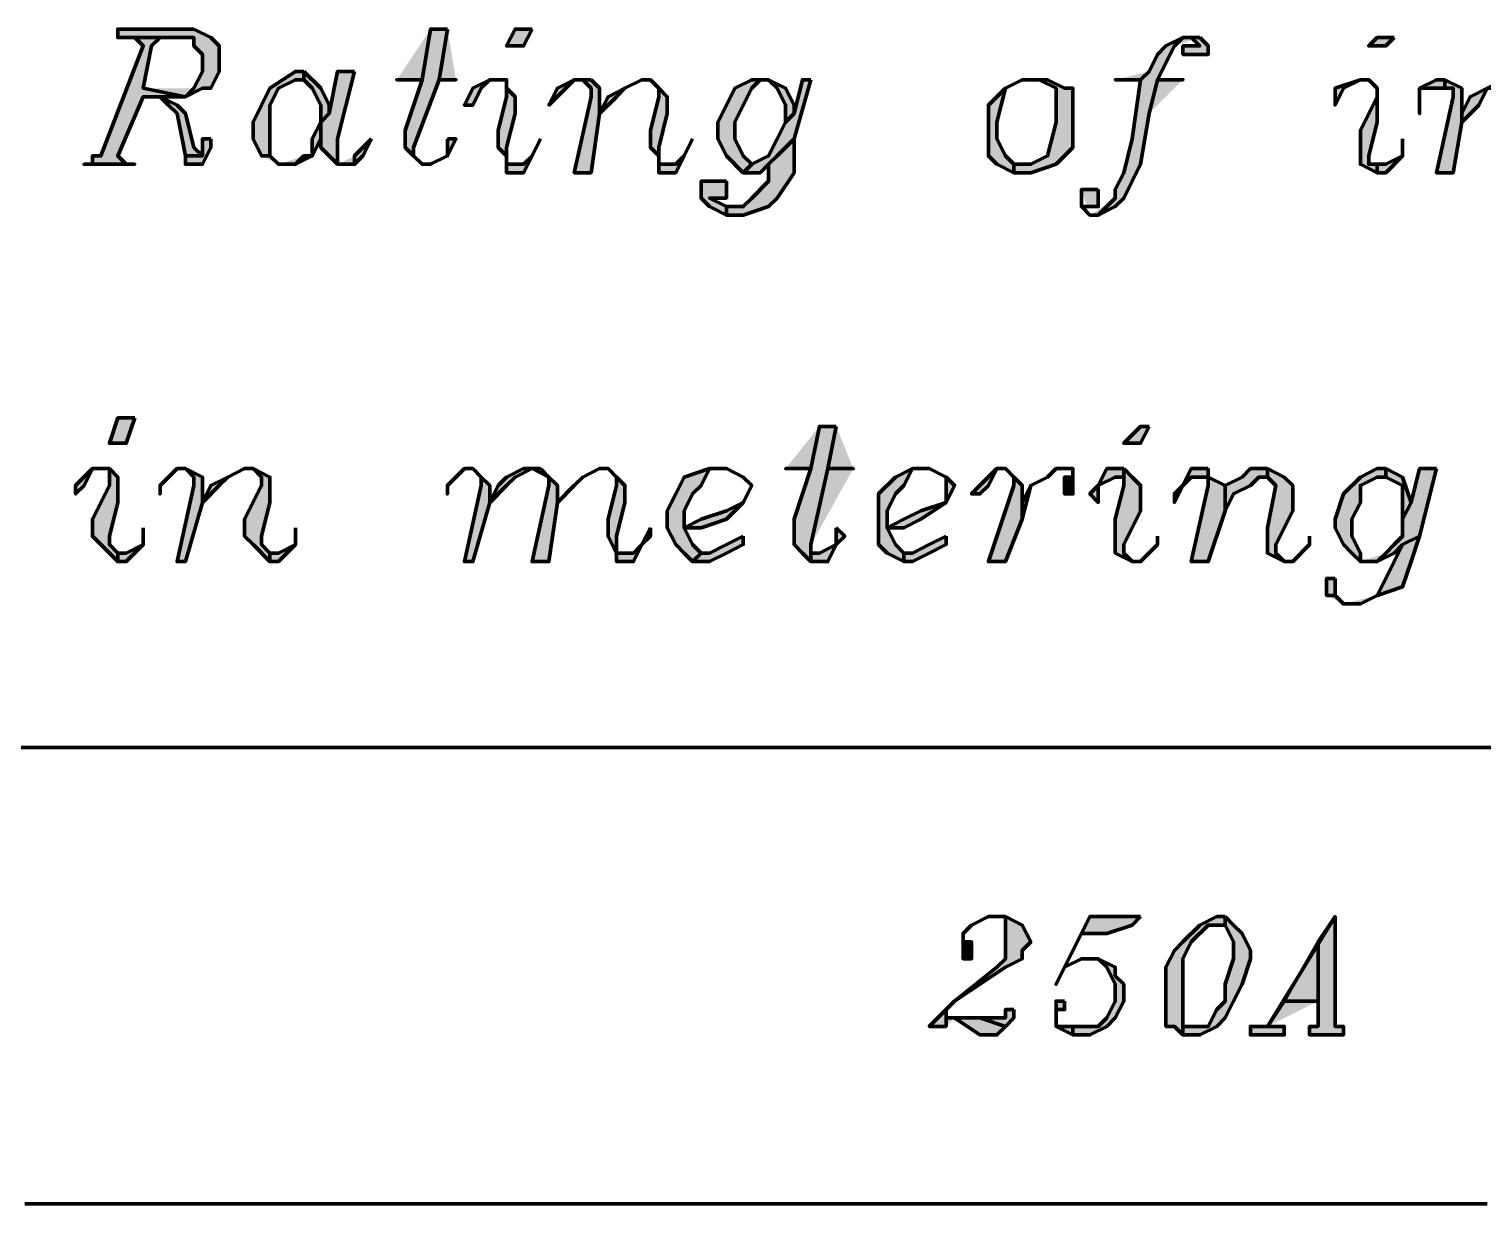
# Model space of a CAD drawing. Header units: inches. Extents: x 16 to 776, y 37 to 575.
# Drawn here: x 269.75 to 298.42, y 235 to 258.17 of the extents above; entities that cross this region are included whole.
import ezdxf

# ---------------------------------------------------------------- set-up
doc = ezdxf.new("R2010")
doc.units = ezdxf.units.IN
doc.header["$MEASUREMENT"] = 0
doc.layers.add('H', color=7, linetype='CONTINUOUS', lineweight=100)
doc.layers.add('P', color=250, linetype='CONTINUOUS', lineweight=100)

msp = doc.modelspace()

# ---------------------------------------------------------------- hatches: boundary and pattern name
at = {"layer": 'H', "linetype": 'Continuous'}
for points in [[(271.667, 258), (271.833, 258), (272, 257.833), (271.167, 255.667), (271, 255.667), (271, 255.5), (270.833, 255.5), (271.833, 255.5), (271.667, 255.5), (271.5, 255.667), (272, 256.833), (272.333, 256.833), (272.833, 256.833), (272, 257), (272.167, 257.833), (272.333, 258), (272.5, 258), (273, 258)], [(279.667, 258.167), (279.333, 258.167), (279.167, 257.833), (279.5, 257.833)], [(292.833, 258), (292.667, 258), (292.833, 257.833), (292.5, 257.833), (292.5, 257.667), (293, 257.667), (293, 257.833)], [(296.667, 258), (296.333, 258), (296.167, 257.833), (296.5, 257.833)], [(275.167, 257.333), (275.167, 257.167), (275.333, 257), (275.5, 256.667), (275.5, 256.333), (275.667, 256.5), (275.667, 256.667), (275.5, 257)], [(276.167, 257.333), (275.833, 257.333), (275.667, 256.5), (275.5, 256.333), (275.5, 256.167), (275.5, 255.833), (275.667, 255.667), (275.833, 255.5), (275.833, 255.667), (275.833, 256)], [(278.833, 257.167), (278.5, 257), (278.333, 256.667), (278.5, 256.667), (278.667, 257)], [(280.833, 257.167), (280.5, 257.167), (280.167, 257), (280, 256.667), (280.333, 257), (280.5, 257.167), (280.667, 257.167)], [(280.833, 257.167), (280.667, 257.167), (280.833, 257), (280.833, 256.833), (280.5, 255.333), (280.833, 255.333), (281, 256.5), (281, 256.833), (281, 257)], [(284.333, 257.167), (284, 257.167), (283.667, 257), (283.5, 256.667), (283.333, 256.333), (283.333, 256), (283.5, 255.667), (283.833, 255.333), (284, 255.5), (283.833, 255.667), (283.667, 256), (283.667, 256.333), (283.833, 256.667), (284, 257), (284.167, 257.167)], [(285.167, 257.167), (285, 257.167), (284.833, 256.5), (284.667, 256.333), (284.5, 256), (284.333, 255.667), (284, 255.5), (283.833, 255.333), (284.167, 255.333), (284.333, 255.5), (284.5, 255.667), (284.833, 256)], [(284.333, 257.167), (284.5, 257), (284.667, 256.667), (284.667, 256.333), (284.833, 256.5), (284.833, 256.667), (284.667, 257)], [(289.333, 257.167), (289, 257), (288.667, 256.667), (288.667, 256.333), (288.667, 256), (288.667, 255.667), (288.833, 255.5), (289.167, 255.333), (289.167, 255.5), (289, 255.667), (288.833, 256), (288.833, 256.333), (289, 257), (289.333, 257.167), (289.667, 257.167), (289.833, 257.167)], [(289.833, 257.167), (289.667, 257.167), (290, 257), (290, 256.667), (290, 256.333), (289.833, 255.667), (289.5, 255.5), (289.167, 255.5), (289.167, 255.333), (289.5, 255.333), (290, 255.5), (290.333, 255.833), (290.333, 256.333), (290.333, 256.5), (290.333, 257), (290.167, 257)], [(296, 257.167), (295.5, 257), (295.5, 256.667), (295.667, 257)], [(297.667, 257.167), (297.5, 257.167), (297.167, 257), (297.167, 256.667), (297.167, 256.5), (297.167, 257), (297.5, 257), (297.667, 257)], [(297.667, 257.167), (297.667, 257), (297.833, 257), (297.833, 256.833), (297.5, 255.333), (297.833, 255.333), (298, 256.333), (298, 256.5), (298, 256.833), (298, 257)], [(299, 257.167), (298.833, 257.167), (298.5, 257), (298.167, 256.833), (298, 256.5), (298, 256.333), (298.333, 256.667), (298.5, 257), (298.833, 257), (299, 257)], [(279.167, 257), (279.167, 256.833), (279, 256.167), (279, 255.833), (279.167, 255.667), (279.167, 255.333), (279.167, 255.5), (279.167, 255.667), (279.167, 255.833), (279.333, 256.5), (279.333, 256.833)], [(281.5, 257), (281.167, 256.833), (281, 256.5), (281.333, 256.833)], [(282.167, 257), (282.167, 256.833), (282, 256.167), (282, 255.833), (282.167, 255.667), (282.167, 255.333), (282.167, 255.5), (282.167, 255.667), (282.167, 255.833), (282.333, 256.5), (282.333, 256.833)], [(272.333, 256.833), (272.5, 256.667), (272.667, 256.5), (272.833, 255.667), (273.167, 255.667), (273, 255.833), (272.833, 256.5), (272.667, 256.667)], [(296.333, 256.833), (296, 256.167), (296, 255.667), (296, 255.5), (296.333, 255.333), (296.333, 255.5), (296.167, 255.5), (296.167, 255.667), (296.333, 256.333)], [(273.333, 256), (273.167, 256), (273.167, 255.833), (273.167, 255.667), (272.833, 255.667), (272.833, 255.5), (273.167, 255.5), (273.333, 255.833)], [(284.833, 256), (284.5, 255.667), (284.333, 255.5), (284.333, 255.167), (284, 254.833), (283.833, 254.667), (283.5, 254.667), (283.5, 254.5), (283.833, 254.5), (284.333, 254.667), (284.5, 254.833), (284.833, 255.333)], [(296.833, 256), (296.833, 255.667), (296.5, 255.5), (296.333, 255.5), (296.333, 255.333), (296.5, 255.333), (296.833, 255.667), (296.833, 255.833)], [(279.667, 255.667), (279.5, 255.5), (279.167, 255.5), (279.167, 255.333), (279.5, 255.333)], [(282.667, 255.667), (282.5, 255.5), (282.167, 255.5), (282.167, 255.333), (282.5, 255.333)], [(283.5, 255.167), (283, 255.167), (283, 254.833), (283.167, 254.667), (283.5, 254.5), (283.5, 254.667), (283.167, 254.833), (283.5, 254.833)], [(271.833, 250.5), (271.5, 250.5), (271.333, 250), (271.667, 250)], [(291.833, 250.333), (291.667, 250.333), (291.333, 250), (291.667, 250)], [(271, 249.5), (270.667, 249.167), (270.667, 249), (270.833, 249.167)], [(271.333, 249.5), (271.333, 249.333), (271.333, 249.167), (271, 248.5), (271, 248.167), (271.167, 248), (271.5, 247.667), (271.5, 247.833), (271.333, 248), (271.333, 248.167), (271.5, 248.833), (271.5, 249.167), (271.5, 249.333)], [(272.833, 249.5), (273, 249.333), (273, 249.167), (272.667, 247.667), (272.833, 247.667), (273.167, 248.833), (273.167, 249.167), (273.167, 249.333)], [(274.167, 249.5), (274.333, 249.333), (274.333, 249.167), (274, 248.5), (274, 248.167), (274.167, 248), (274.5, 247.667), (274.5, 247.833), (274.333, 248), (274.333, 248.167), (274.5, 248.833), (274.5, 249.167), (274.5, 249.333)], [(279.833, 249.5), (279.5, 249.5), (279.167, 249.333), (279, 249.167), (278.833, 248.833), (279.167, 249.167), (279.333, 249.333), (279.667, 249.5)], [(279.833, 249.5), (279.667, 249.5), (280, 249.333), (280, 249.167), (279.667, 247.667), (280, 247.667), (280.167, 248.833), (280.167, 249.167), (280, 249.333)], [(283.167, 249.5), (282.667, 249.333), (282.5, 249), (282.333, 248.667), (282.333, 248.333), (282.5, 248), (282.667, 247.833), (282.833, 247.667), (283, 247.833), (282.833, 248), (282.667, 248.333), (282.667, 248.667), (282.833, 249), (283, 249.167)], [(287.167, 249.5), (286.833, 249.333), (286.5, 249), (286.5, 248.667), (286.5, 248.333), (286.5, 248), (286.667, 247.833), (287, 247.667), (287, 247.833), (286.833, 248), (286.667, 248.333), (286.667, 248.667), (286.833, 249), (287, 249.167)], [(288.833, 249.5), (288.5, 249.167), (288.333, 249), (288.5, 249), (288.667, 249.167)], [(291.333, 249.5), (291, 249.5), (290.833, 249.167), (290.667, 249), (290.833, 248.833), (290.833, 249.167), (291.167, 249.333), (291.333, 249.333)], [(291.333, 249.5), (291.333, 249.333), (291.333, 249.167), (291.167, 248.5), (291.167, 248), (291.167, 247.833), (291.5, 247.667), (291.333, 247.833), (291.333, 248), (291.667, 248.667), (291.667, 249.167), (291.5, 249.333)], [(293, 249.5), (292.667, 249.5), (292.5, 249.167), (292.333, 249), (292.333, 248.833), (292.5, 249.167), (292.667, 249.333), (293, 249.333)], [(294.167, 249.5), (293.833, 249.5), (293.667, 249.333), (293.333, 249.167), (293.333, 248.833), (293.333, 248.667), (293.5, 249), (293.833, 249.167), (294, 249.333), (294.167, 249.333)], [(294.167, 249.5), (294.167, 249.333), (294.333, 249.167), (294.167, 248.333), (294.167, 248), (294.167, 247.833), (294.5, 247.667), (294.333, 247.833), (294.333, 248), (294.667, 248.667), (294.667, 249.167), (294.5, 249.333)], [(296.5, 249.5), (296.333, 249.5), (296, 249.333), (295.667, 249), (295.5, 248.5), (295.5, 248.333), (295.667, 248), (295.833, 247.833), (296, 247.667), (296, 247.833), (295.833, 248.167), (295.833, 248.5), (296, 248.833), (296, 249.167), (296.333, 249.333), (296.5, 249.333)], [(296.5, 249.5), (296.5, 249.333), (296.833, 249.167), (296.833, 248.833), (296.833, 248.5), (297, 248.833), (296.833, 249.333)], [(273.667, 249.333), (273.333, 249.167), (273.167, 248.833), (273.5, 249.167)], [(278.667, 249.333), (278.667, 249.167), (278.333, 247.667), (278.5, 247.667), (278.833, 248.833), (278.833, 249.167)], [(287.833, 249.333), (287.833, 249.167), (287.833, 248.833), (287.333, 248.667), (287, 248.5), (286.667, 248.333), (287, 248.333), (287.333, 248.5), (287.833, 248.833), (288, 249.167)], [(289.167, 249.333), (289.167, 249.167), (288.667, 247.667), (289, 247.667), (289.333, 248.5), (289.333, 248.833), (289.333, 249.167)], [(289.5, 249.167), (289.333, 248.833), (289.333, 248.5)], [(290.333, 249.333), (290.167, 249.333), (290.167, 249), (290.333, 249)], [(293, 249.333), (293, 249.167), (292.667, 247.667), (293, 247.667), (293.333, 248.667), (293.333, 248.833), (293.333, 249.167)], [(283.833, 248.833), (283.5, 248.667), (283, 248.5), (282.667, 248.333), (283, 248.333), (283.5, 248.5)], [(282, 248.333), (281.833, 248), (281.667, 247.833), (281.333, 247.833), (281.333, 247.667), (281.667, 247.667), (281.833, 248), (282, 248.167)], [(285.667, 248.333), (285.667, 248), (285.333, 247.833), (285.167, 247.833), (285.167, 247.667), (285.5, 247.667), (285.667, 248), (285.833, 248.167)], [(272, 248), (271.667, 247.833), (271.5, 247.833), (271.5, 247.667), (271.667, 247.667)], [(275, 248), (274.667, 247.833), (274.5, 247.833), (274.5, 247.667), (274.667, 247.667)], [(283.833, 248.167), (283.5, 248), (283.167, 247.833), (283, 247.833), (282.833, 247.667), (283.167, 247.667), (283.5, 247.833), (283.833, 248)], [(287.833, 248.167), (287.5, 248), (287.167, 247.833), (287, 247.833), (287, 247.667), (287.167, 247.667), (287.5, 247.833), (287.833, 248)], [(291.667, 240.667), (290.667, 240.667), (290, 239.333), (290.167, 239.667), (290.5, 240.333), (291, 240.333), (291.5, 240.5)], [(293.333, 240.667), (293.167, 240.667), (292.833, 240.5), (292.5, 240.167), (292.333, 240), (292.167, 239.667), (292.167, 239.167), (292.167, 239), (292.167, 238.5), (292.333, 238.5), (292.5, 238.333), (292.5, 238.5), (292.5, 238.667), (292.5, 239.167), (292.5, 239.667), (292.5, 239.833), (292.667, 240.167), (293, 240.5), (293.167, 240.5), (293.333, 240.5)], [(293.333, 240.667), (293.333, 240.5), (293.5, 240.167), (293.5, 239.833), (293.333, 239.333), (293.333, 239), (293.167, 238.833), (293, 238.5), (292.833, 238.5), (292.5, 238.5), (292.5, 238.333), (292.833, 238.333), (293.167, 238.5), (293.333, 238.667), (293.5, 239), (293.667, 239.333), (293.833, 239.833), (293.833, 240), (293.667, 240.333), (293.5, 240.5)], [(288.167, 240.167), (288.167, 239.833), (288.333, 239.833), (288.333, 240.167)], [(290.833, 239.833), (291, 239.667), (291.167, 239.333), (291.167, 239), (291, 238.667), (290.833, 238.5), (290.667, 238.5), (290.333, 238.5), (290.333, 238.333), (290.667, 238.333), (291, 238.5), (291.167, 238.667), (291.333, 239), (291.333, 239.333), (291.167, 239.5), (291.167, 239.667)], [(289.167, 238.833), (289, 238.833), (289, 238.667), (288.5, 238.667), (289, 238.5), (289.167, 238.667)], [(290.167, 239), (290, 239), (290, 238.833), (290, 238.5), (290.333, 238.333), (290.333, 238.5), (290.167, 238.5), (290, 238.5), (290, 238.833), (290.167, 238.833)]]:
    msp.add_hatch(color=0, dxfattribs=at).paths.add_polyline_path(points)
h = msp.add_hatch(color=0, dxfattribs=at)
edge = h.paths.add_edge_path()
edge.add_line((273, 258.167), (271.5, 258.167))
edge.add_line((271.5, 258.167), (271.5, 258))
edge.add_line((271.5, 258), (271.667, 258))
edge.add_line((271.667, 258), (273, 258))
edge.add_line((273, 258), (273, 257.833))
edge.add_line((273, 257.833), (273.167, 257.667))
edge.add_line((273.167, 257.667), (273.167, 257.333))
edge.add_line((273.167, 257.333), (273, 257))
edge.add_line((273, 257), (272, 257))
edge.add_line((272, 257), (272.833, 256.833))
edge.add_line((272.833, 256.833), (273.167, 257))
edge.add_line((273.167, 257), (273.333, 257))
edge.add_line((273.333, 257), (273.5, 257.333))
edge.add_line((273.5, 257.333), (273.5, 257.833))
edge.add_line((273.5, 257.833), (273.333, 258))
h = msp.add_hatch(color=0, dxfattribs=at)
edge = h.paths.add_edge_path()
edge.add_line((278, 258.167), (277.667, 258.167))
edge.add_line((277.667, 258.167), (277, 257.167))
edge.add_line((277, 257.167), (277.5, 257.167))
edge.add_line((277.5, 257.167), (277.167, 256.167))
edge.add_line((277.167, 256.167), (277.167, 255.833))
edge.add_line((277.167, 255.833), (277.5, 255.5))
edge.add_line((277.5, 255.5), (277.333, 255.667))
edge.add_line((277.333, 255.667), (277.333, 255.833))
edge.add_line((277.333, 255.833), (277.833, 257.167))
edge.add_line((277.833, 257.167), (278.167, 257.167))
h = msp.add_hatch(color=0, dxfattribs=at)
edge = h.paths.add_edge_path()
edge.add_line((292.833, 258), (292.5, 258))
edge.add_line((292.5, 258), (292.167, 257.833))
edge.add_line((292.167, 257.833), (292, 257.667))
edge.add_line((292, 257.667), (291.833, 257.333))
edge.add_line((291.833, 257.333), (291.167, 257.167))
edge.add_line((291.167, 257.167), (291.667, 257.167))
edge.add_line((291.667, 257.167), (291.5, 256))
edge.add_line((291.5, 256), (291.333, 255.333))
edge.add_line((291.333, 255.333), (291.167, 255))
edge.add_line((291.167, 255), (291.167, 254.833))
edge.add_line((291.167, 254.833), (290.667, 254.5))
edge.add_line((290.667, 254.5), (290.833, 254.5))
edge.add_line((290.833, 254.5), (291.167, 254.667))
edge.add_line((291.167, 254.667), (291.333, 254.833))
edge.add_line((291.333, 254.833), (291.5, 255.167))
edge.add_line((291.5, 255.167), (291.667, 255.5))
edge.add_line((291.667, 255.5), (291.833, 256.5))
edge.add_line((291.833, 256.5), (292.5, 257.167))
edge.add_line((292.5, 257.167), (292, 257.167))
edge.add_line((292, 257.167), (292.167, 257.5))
edge.add_line((292.167, 257.5), (292.333, 257.833))
h = msp.add_hatch(color=0, dxfattribs=at)
edge = h.paths.add_edge_path()
edge.add_line((275.167, 257.333), (275, 257.333))
edge.add_line((275, 257.333), (274.5, 257))
edge.add_line((274.5, 257), (274.333, 256.667))
edge.add_line((274.333, 256.667), (274.167, 256.333))
edge.add_line((274.167, 256.333), (274.167, 256))
edge.add_line((274.167, 256), (274.333, 255.667))
edge.add_line((274.333, 255.667), (274.667, 255.5))
edge.add_line((274.667, 255.5), (274.5, 255.667))
edge.add_line((274.5, 255.667), (274.5, 256))
edge.add_line((274.5, 256), (274.5, 256.333))
edge.add_line((274.5, 256.333), (274.5, 256.667))
edge.add_line((274.5, 256.667), (274.667, 257))
edge.add_line((274.667, 257), (275, 257.167))
edge.add_line((275, 257.167), (275.167, 257.167))
h = msp.add_hatch(color=0, dxfattribs=at)
edge = h.paths.add_edge_path()
edge.add_line((275.5, 256.333), (275.333, 256))
edge.add_line((275.333, 256), (275.333, 255.667))
edge.add_line((275.333, 255.667), (275.167, 255.667))
edge.add_line((275.167, 255.667), (274.667, 255.5))
edge.add_line((274.667, 255.5), (275, 255.5))
edge.add_line((275, 255.5), (275.333, 255.667))
edge.add_line((275.333, 255.667), (275.5, 256))
edge.add_line((275.5, 256), (275.5, 256.167))
h = msp.add_hatch(color=0, dxfattribs=at)
edge = h.paths.add_edge_path()
edge.add_line((276.5, 256), (276.167, 255.667))
edge.add_line((276.167, 255.667), (275.833, 255.5))
edge.add_line((275.833, 255.5), (276.167, 255.5))
edge.add_line((276.167, 255.5), (276.333, 255.667))
h = msp.add_hatch(color=0, dxfattribs=at)
edge = h.paths.add_edge_path()
edge.add_line((278, 256), (278, 255.667))
edge.add_line((278, 255.667), (277.5, 255.5))
edge.add_line((277.5, 255.5), (277.667, 255.5))
edge.add_line((277.667, 255.5), (278, 255.667))
edge.add_line((278, 255.667), (278.167, 256))
h = msp.add_hatch(color=0, dxfattribs=at)
edge = h.paths.add_edge_path()
edge.add_line((290.833, 255), (290.5, 255))
edge.add_line((290.5, 255), (290.667, 254.5))
edge.add_line((290.667, 254.5), (290.5, 254.667))
edge.add_line((290.5, 254.667), (290.833, 254.667))
h = msp.add_hatch(color=0, dxfattribs=at)
edge = h.paths.add_edge_path()
edge.add_line((285.667, 250.333), (285.333, 250.333))
edge.add_line((285.333, 250.333), (284.667, 249.5))
edge.add_line((284.667, 249.5), (285.167, 249.5))
edge.add_line((285.167, 249.5), (284.833, 248.5))
edge.add_line((284.833, 248.5), (284.833, 248))
edge.add_line((284.833, 248), (285, 247.833))
edge.add_line((285, 247.833), (285.167, 247.667))
edge.add_line((285.167, 247.667), (285.167, 247.833))
edge.add_line((285.167, 247.833), (285.167, 248))
edge.add_line((285.167, 248), (286, 249.5))
h = msp.add_hatch(color=0, dxfattribs=at)
edge = h.paths.add_edge_path()
edge.add_line((297.5, 249.5), (297.167, 249.5))
edge.add_line((297.167, 249.5), (297, 248.833))
edge.add_line((297, 248.833), (296.833, 248.5))
edge.add_line((296.833, 248.5), (296.833, 248.167))
edge.add_line((296.833, 248.167), (296.667, 248))
edge.add_line((296.667, 248), (296.5, 247.833))
edge.add_line((296.5, 247.833), (296, 247.667))
edge.add_line((296, 247.667), (296.333, 247.667))
edge.add_line((296.333, 247.667), (296.667, 247.833))
edge.add_line((296.667, 247.833), (296.833, 248))
edge.add_line((296.833, 248), (297.167, 248.167))
h = msp.add_hatch(color=0, dxfattribs=at)
edge = h.paths.add_edge_path()
edge.add_line((281.333, 249.333), (281.333, 249.167))
edge.add_line((281.333, 249.167), (281.167, 248.5))
edge.add_line((281.167, 248.5), (281.167, 248.167))
edge.add_line((281.167, 248.167), (281.333, 247.667))
edge.add_line((281.333, 247.667), (281.333, 247.833))
edge.add_line((281.333, 247.833), (281.333, 248))
edge.add_line((281.333, 248), (281.333, 248.167))
edge.add_line((281.333, 248.167), (281.5, 248.833))
edge.add_line((281.5, 248.833), (281.5, 249.167))
h = msp.add_hatch(color=0, dxfattribs=at)
edge = h.paths.add_edge_path()
edge.add_line((297.167, 248.167), (296.833, 248))
edge.add_line((296.833, 248), (296.667, 247.667))
edge.add_line((296.667, 247.667), (296.5, 247.333))
edge.add_line((296.5, 247.333), (296.333, 247))
edge.add_line((296.333, 247), (295.667, 246.833))
edge.add_line((295.667, 246.833), (296, 246.833))
edge.add_line((296, 246.833), (296.333, 247))
edge.add_line((296.333, 247), (296.833, 247.167))
edge.add_line((296.833, 247.167), (297, 247.667))
h = msp.add_hatch(color=0, dxfattribs=at)
edge = h.paths.add_edge_path()
edge.add_line((295.5, 247.333), (295.333, 247.333))
edge.add_line((295.333, 247.333), (295.333, 247))
edge.add_line((295.333, 247), (295.667, 246.833))
edge.add_line((295.667, 246.833), (295.5, 247))
h = msp.add_hatch(color=0, dxfattribs=at)
edge = h.paths.add_edge_path()
edge.add_line((289, 240.667), (289, 240.5))
edge.add_line((289, 240.5), (289, 240.167))
edge.add_line((289, 240.167), (289, 240))
edge.add_line((289, 240), (289, 239.833))
edge.add_line((289, 239.833), (288.833, 239.667))
edge.add_line((288.833, 239.667), (288, 239))
edge.add_line((288, 239), (287.833, 238.833))
edge.add_line((287.833, 238.833), (287.5, 238.5))
edge.add_line((287.5, 238.5), (287.667, 238.5))
edge.add_line((287.667, 238.5), (287.833, 238.5))
edge.add_line((287.833, 238.5), (288, 238.667))
edge.add_line((288, 238.667), (287.833, 238.667))
edge.add_line((287.833, 238.667), (287.833, 238.833))
edge.add_line((287.833, 238.833), (288, 239))
edge.add_line((288, 239), (289, 239.667))
edge.add_line((289, 239.667), (289.333, 239.833))
edge.add_line((289.333, 239.833), (289.333, 240))
edge.add_line((289.333, 240), (289.5, 240.167))
edge.add_line((289.5, 240.167), (289.333, 240.5))
h = msp.add_hatch(color=0, dxfattribs=at)
edge = h.paths.add_edge_path()
edge.add_line((295.5, 240.667), (294.167, 238.5))
edge.add_line((294.167, 238.5), (294, 238.5))
edge.add_line((294, 238.5), (293.833, 238.5))
edge.add_line((293.833, 238.5), (293.833, 238.333))
edge.add_line((293.833, 238.333), (294.5, 238.333))
edge.add_line((294.5, 238.333), (294.5, 238.5))
edge.add_line((294.5, 238.5), (294.333, 238.5))
edge.add_line((294.333, 238.5), (294.167, 238.5))
edge.add_line((294.167, 238.5), (295.167, 239))
edge.add_line((295.167, 239), (294.5, 239))
edge.add_line((294.5, 239), (295.167, 240.167))
h = msp.add_hatch(color=0, dxfattribs=at)
edge = h.paths.add_edge_path()
edge.add_line((295.5, 240.667), (295.167, 240.167))
edge.add_line((295.167, 240.167), (294.5, 239))
edge.add_line((294.5, 239), (295.167, 239))
edge.add_line((295.167, 239), (295.167, 238.5))
edge.add_line((295.167, 238.5), (295, 238.5))
edge.add_line((295, 238.5), (295, 238.333))
edge.add_line((295, 238.333), (295.667, 238.333))
edge.add_line((295.667, 238.333), (295.667, 238.5))
edge.add_line((295.667, 238.5), (295.5, 238.5))
h = msp.add_hatch(color=0, dxfattribs=at)
edge = h.paths.add_edge_path()
edge.add_line((287.833, 238.667), (288, 238.667))
edge.add_line((288, 238.667), (288.5, 238.333))
edge.add_line((288.5, 238.333), (288.833, 238.333))
edge.add_line((288.833, 238.333), (289, 238.5))
edge.add_line((289, 238.5), (288.5, 238.667))

# ---------------------------------------------------------------- linework, layer by layer
at = {"layer": 'P', "color": 0, "linetype": 'Continuous'}
for points in [[(271.667, 258), (271.833, 258), (272, 257.833), (271.167, 255.667), (271, 255.667), (271, 255.5), (270.833, 255.5), (270.833, 255.5), (271.833, 255.5), (271.833, 255.5), (271.667, 255.5), (271.5, 255.667), (271.5, 255.667), (272, 256.833), (272.333, 256.833), (272.333, 256.833), (272.833, 256.833), (272, 257), (272.167, 257.833), (272.333, 258), (272.5, 258), (273, 258), (271.667, 258)], [(273, 258.167), (271.5, 258.167), (271.5, 258), (271.667, 258), (273, 258), (273, 257.833), (273.167, 257.667), (273.167, 257.333), (273, 257), (272.833, 256.833), (272, 257), (272.833, 256.833), (273.167, 257), (273.333, 257), (273.5, 257.333), (273.5, 257.833), (273.333, 258), (273, 258.167)], [(278, 258.167), (277.667, 258.167), (277.5, 257.167), (277, 257.167), (277, 257.167), (277.5, 257.167), (277.167, 256.167), (277.167, 255.833), (277.333, 255.667), (277.5, 255.5), (277.5, 255.5), (277.333, 255.667), (277.333, 255.833), (277.833, 257.167), (278.167, 257.167), (278.167, 257.167), (277.833, 257.167), (278, 258.167)], [(279.667, 258.167), (279.333, 258.167), (279.167, 257.833), (279.5, 257.833), (279.667, 258.167)], [(292.833, 258), (292.5, 258), (292.167, 257.833), (292, 257.667), (291.833, 257.333), (291.667, 257.167), (291.167, 257.167), (291.167, 257.167), (291.667, 257.167), (291.5, 256), (291.333, 255.333), (291.167, 255), (291.167, 254.833), (290.833, 254.5), (290.667, 254.5), (290.667, 254.5), (290.833, 254.5), (291.167, 254.667), (291.333, 254.833), (291.5, 255.167), (291.667, 255.5), (291.833, 256.5), (292, 257.167), (292.5, 257.167), (292.5, 257.167), (292, 257.167), (292.167, 257.5), (292.333, 257.833), (292.5, 258), (292.667, 258), (292.833, 258)], [(292.833, 258), (292.667, 258), (292.833, 257.833), (292.5, 257.833), (292.5, 257.667), (293, 257.667), (293, 257.833), (292.833, 258)], [(296.667, 258), (296.333, 258), (296.167, 257.833), (296.5, 257.833), (296.667, 258)], [(275.167, 257.333), (275, 257.333), (274.5, 257), (274.333, 256.667), (274.167, 256.333), (274.167, 256), (274.333, 255.667), (274.5, 255.667), (274.667, 255.5), (274.667, 255.5), (274.5, 255.667), (274.5, 256), (274.5, 256.333), (274.5, 256.667), (274.667, 257), (275, 257.167), (275.167, 257.167), (275.167, 257.333)], [(275.167, 257.333), (275.167, 257.167), (275.333, 257), (275.5, 256.667), (275.5, 256.333), (275.667, 256.5), (275.667, 256.667), (275.5, 257), (275.167, 257.333)], [(276.167, 257.333), (275.833, 257.333), (275.667, 256.5), (275.5, 256.333), (275.5, 256.167), (275.5, 255.833), (275.667, 255.667), (275.667, 255.667), (275.833, 255.5), (275.833, 255.5), (275.833, 255.667), (275.833, 256), (276.167, 257.333)], [(279.167, 257.167), (278.833, 257.167), (278.5, 257), (278.333, 256.667), (278.5, 256.667), (278.667, 257), (278.833, 257.167), (279.167, 257.167)], [(279.167, 257.167), (279.167, 257.167), (279.167, 257), (279.167, 256.833), (279, 256.167), (279, 255.833), (279.167, 255.667), (279.167, 255.667), (279.167, 255.333), (279.167, 255.5), (279.167, 255.667), (279.167, 255.833), (279.333, 256.5), (279.333, 256.833), (279.167, 257), (279.167, 257.167)], [(280.833, 257.167), (280.5, 257.167), (280.167, 257), (280, 256.667), (280, 256.667), (280.333, 257), (280.5, 257.167), (280.667, 257.167), (280.833, 257.167)], [(280.833, 257.167), (280.667, 257.167), (280.833, 257), (280.833, 256.833), (280.5, 255.333), (280.833, 255.333), (281, 256.5), (281, 256.5), (281, 256.833), (281, 257), (280.833, 257.167)], [(282, 257.167), (281.833, 257.167), (281.5, 257), (281.167, 256.833), (281, 256.5), (281, 256.5), (281.333, 256.833), (281.5, 257), (281.833, 257.167), (282, 257.167)], [(282, 257.167), (282, 257.167), (282.167, 257), (282.167, 256.833), (282, 256.167), (282, 255.833), (282.167, 255.667), (282.167, 255.667), (282.167, 255.333), (282.167, 255.5), (282.167, 255.667), (282.167, 255.833), (282.333, 256.5), (282.333, 256.833), (282.167, 257), (282, 257.167)], [(284.333, 257.167), (284, 257.167), (283.667, 257), (283.5, 256.667), (283.333, 256.333), (283.333, 256), (283.5, 255.667), (283.5, 255.667), (283.833, 255.333), (284, 255.5), (283.833, 255.667), (283.667, 256), (283.667, 256.333), (283.833, 256.667), (284, 257), (284.167, 257.167), (284.333, 257.167)], [(285.167, 257.167), (285, 257.167), (284.833, 256.5), (284.667, 256.333), (284.5, 256), (284.333, 255.667), (284.333, 255.667), (284, 255.5), (284, 255.5), (283.833, 255.333), (284.167, 255.333), (284.333, 255.5), (284.5, 255.667), (284.5, 255.667), (284.833, 256), (285.167, 257.167)], [(284.333, 257.167), (284.333, 257.167), (284.5, 257), (284.667, 256.667), (284.667, 256.333), (284.833, 256.5), (284.833, 256.667), (284.667, 257), (284.333, 257.167)], [(289.333, 257.167), (289, 257), (288.667, 256.667), (288.667, 256.333), (288.667, 256), (288.667, 255.667), (288.833, 255.5), (289.167, 255.333), (289.167, 255.5), (289, 255.667), (288.833, 256), (288.833, 256.333), (289, 257), (289.333, 257.167), (289.667, 257.167), (289.833, 257.167), (289.333, 257.167)], [(289.833, 257.167), (289.667, 257.167), (290, 257), (290, 256.667), (290, 256.333), (289.833, 255.667), (289.5, 255.5), (289.167, 255.5), (289.167, 255.333), (289.5, 255.333), (290, 255.5), (290.333, 255.833), (290.333, 256.333), (290.333, 256.5), (290.333, 257), (290.167, 257), (289.833, 257.167)], [(296.167, 257.167), (296, 257.167), (295.5, 257), (295.5, 256.667), (295.5, 256.667), (295.667, 257), (296, 257.167), (296.167, 257.167)], [(296.167, 257.167), (296.167, 257.167), (296.333, 257), (296.333, 256.833), (296, 256.167), (296, 255.667), (296, 255.5), (296, 255.5), (296.333, 255.333), (296.333, 255.5), (296.167, 255.5), (296.167, 255.667), (296.333, 256.333), (296.333, 256.833), (296.333, 257), (296.167, 257.167)], [(297.667, 257.167), (297.5, 257.167), (297.167, 257), (297.167, 256.667), (297.167, 256.5), (297.167, 257), (297.5, 257), (297.667, 257), (297.667, 257.167)], [(297.667, 257.167), (297.667, 257), (297.833, 257), (297.833, 256.833), (297.5, 255.333), (297.833, 255.333), (298, 256.333), (298, 256.5), (298, 256.833), (298, 257), (297.667, 257.167)], [(299, 257.167), (298.833, 257.167), (298.5, 257), (298.167, 256.833), (298, 256.5), (298, 256.333), (298.333, 256.667), (298.5, 257), (298.833, 257), (299, 257), (299, 257.167)], [(272.333, 256.833), (272.333, 256.833), (272.5, 256.667), (272.667, 256.5), (272.833, 255.667), (273.167, 255.667), (273, 255.833), (272.833, 256.5), (272.667, 256.667), (272.333, 256.833)], [(275.5, 256.333), (275.333, 256), (275.333, 255.667), (275.167, 255.667), (275, 255.5), (274.667, 255.5), (274.667, 255.5), (274.667, 255.5), (275, 255.5), (275.333, 255.667), (275.333, 255.667), (275.5, 256), (275.5, 256.167), (275.5, 256.333)], [(273.333, 256), (273.167, 256), (273.167, 255.833), (273.167, 255.667), (273.167, 255.667), (272.833, 255.667), (272.833, 255.5), (273.167, 255.5), (273.333, 255.833), (273.333, 256)], [(276.5, 256), (276.167, 255.667), (276.167, 255.5), (275.833, 255.5), (275.833, 255.5), (276.167, 255.5), (276.333, 255.667), (276.5, 256)], [(278, 256), (278, 255.667), (277.667, 255.5), (277.5, 255.5), (277.5, 255.5), (277.667, 255.5), (278, 255.667), (278.167, 256), (278, 256)], [(279.833, 256), (279.667, 255.667), (279.5, 255.5), (279.167, 255.5), (279.167, 255.333), (279.5, 255.333), (279.667, 255.667), (279.833, 256)], [(282.833, 256), (282.667, 255.667), (282.5, 255.5), (282.167, 255.5), (282.167, 255.333), (282.5, 255.333), (282.667, 255.667), (282.833, 256)], [(284.833, 256), (284.5, 255.667), (284.333, 255.5), (284.333, 255.167), (284, 254.833), (283.833, 254.667), (283.5, 254.667), (283.5, 254.5), (283.833, 254.5), (284.333, 254.667), (284.5, 254.833), (284.833, 255.333), (284.833, 256)], [(296.833, 256), (296.833, 255.667), (296.5, 255.5), (296.333, 255.5), (296.333, 255.333), (296.5, 255.333), (296.833, 255.667), (296.833, 255.833), (296.833, 256)], [(283.5, 255.167), (283, 255.167), (283, 254.833), (283.167, 254.667), (283.5, 254.5), (283.5, 254.667), (283.167, 254.833), (283.167, 254.833), (283.5, 254.833), (283.5, 255.167)], [(290.833, 255), (290.5, 255), (290.5, 254.667), (290.667, 254.5), (290.667, 254.5), (290.5, 254.667), (290.833, 254.667), (290.833, 255)], [(271.833, 250.5), (271.5, 250.5), (271.333, 250), (271.667, 250), (271.833, 250.5)], [(285.667, 250.333), (285.333, 250.333), (285.167, 249.5), (284.667, 249.5), (284.667, 249.5), (285.167, 249.5), (284.833, 248.5), (284.833, 248), (285, 247.833), (285.167, 247.667), (285.167, 247.833), (285.167, 248), (285.167, 248), (285.5, 249.5), (286, 249.5), (286, 249.5), (285.5, 249.5), (285.667, 250.333)], [(291.833, 250.333), (291.667, 250.333), (291.333, 250), (291.667, 250), (291.833, 250.333)], [(271.333, 249.5), (271, 249.5), (270.667, 249.167), (270.667, 249), (270.667, 249), (270.833, 249.167), (271, 249.5), (271.333, 249.5)], [(271.333, 249.5), (271.333, 249.5), (271.333, 249.333), (271.333, 249.167), (271, 248.5), (271, 248.167), (271.167, 248), (271.167, 248), (271.5, 247.667), (271.5, 247.833), (271.333, 248), (271.333, 248.167), (271.5, 248.833), (271.5, 249.167), (271.5, 249.333), (271.333, 249.5)], [(272.833, 249.5), (272.667, 249.5), (272.333, 249.167), (272.333, 249), (272.333, 249), (272.333, 249.167), (272.667, 249.5), (272.833, 249.5)], [(272.833, 249.5), (272.833, 249.5), (273, 249.333), (273, 249.167), (272.667, 247.667), (272.833, 247.667), (273.167, 248.833), (273.167, 248.833), (273.167, 249.167), (273.167, 249.333), (272.833, 249.5)], [(274.167, 249.5), (274, 249.5), (273.667, 249.333), (273.333, 249.167), (273.167, 248.833), (273.167, 248.833), (273.5, 249.167), (273.667, 249.333), (274, 249.5), (274.167, 249.5)], [(274.167, 249.5), (274.167, 249.5), (274.333, 249.333), (274.333, 249.167), (274, 248.5), (274, 248.167), (274.167, 248), (274.167, 248), (274.5, 247.667), (274.5, 247.833), (274.333, 248), (274.333, 248.167), (274.5, 248.833), (274.5, 249.167), (274.5, 249.333), (274.167, 249.5)], [(278.5, 249.5), (278.333, 249.5), (278, 249.167), (278, 249), (278, 249), (278, 249.167), (278.333, 249.5), (278.5, 249.5)], [(278.5, 249.5), (278.5, 249.5), (278.667, 249.333), (278.667, 249.167), (278.333, 247.667), (278.5, 247.667), (278.833, 248.833), (278.833, 248.833), (278.833, 249.167), (278.667, 249.333), (278.5, 249.5)], [(279.833, 249.5), (279.5, 249.5), (279.167, 249.333), (279, 249.167), (278.833, 248.833), (278.833, 248.833), (279.167, 249.167), (279.333, 249.333), (279.667, 249.5), (279.667, 249.5), (279.833, 249.5)], [(279.833, 249.5), (279.667, 249.5), (280, 249.333), (280, 249.167), (279.667, 247.667), (280, 247.667), (280.167, 248.833), (280.167, 248.833), (280.167, 249.167), (280, 249.333), (279.833, 249.5)], [(281.167, 249.5), (281, 249.5), (280.667, 249.333), (280.5, 249.167), (280.167, 248.833), (280.167, 248.833), (280.5, 249.167), (280.667, 249.333), (281, 249.5), (281.167, 249.5)], [(281.167, 249.5), (281.167, 249.5), (281.333, 249.333), (281.333, 249.167), (281.167, 248.5), (281.167, 248.167), (281.333, 247.833), (281.333, 247.833), (281.333, 247.667), (281.333, 247.833), (281.333, 248), (281.333, 248.167), (281.5, 248.833), (281.5, 249.167), (281.333, 249.333), (281.167, 249.5)], [(283.5, 249.5), (283.167, 249.5), (282.667, 249.333), (282.5, 249), (282.333, 248.667), (282.333, 248.333), (282.5, 248), (282.667, 247.833), (282.833, 247.667), (283, 247.833), (282.833, 248), (282.667, 248.333), (282.667, 248.333), (282.667, 248.333), (282.667, 248.667), (282.833, 249), (283, 249.167), (283.167, 249.5), (283.5, 249.5)], [(283.5, 249.5), (283.5, 249.5), (283.833, 249.333), (284, 249.167), (283.833, 248.833), (283.5, 248.667), (283, 248.5), (282.667, 248.333), (282.667, 248.333), (283, 248.333), (283.5, 248.5), (283.833, 248.833), (284, 249.167), (283.833, 249.333), (283.5, 249.5)], [(287.5, 249.5), (287.167, 249.5), (286.833, 249.333), (286.5, 249), (286.5, 248.667), (286.5, 248.333), (286.5, 248), (286.667, 247.833), (287, 247.667), (287, 247.833), (286.833, 248), (286.667, 248.333), (286.667, 248.333), (286.667, 248.333), (286.667, 248.667), (286.833, 249), (287, 249.167), (287.167, 249.5), (287.5, 249.5)], [(287.5, 249.5), (287.5, 249.5), (287.833, 249.333), (287.833, 249.167), (287.833, 248.833), (287.333, 248.667), (287, 248.5), (286.667, 248.333), (286.667, 248.333), (287, 248.333), (287.333, 248.5), (287.833, 248.833), (288, 249.167), (287.833, 249.333), (287.5, 249.5)], [(289, 249.5), (288.833, 249.5), (288.5, 249.167), (288.333, 249), (288.5, 249), (288.667, 249.167), (288.833, 249.5), (289, 249.5)], [(289, 249.5), (289, 249.5), (289.167, 249.333), (289.167, 249.167), (288.667, 247.667), (289, 247.667), (289.333, 248.5), (289.333, 248.833), (289.333, 249.167), (289.167, 249.333), (289, 249.5)], [(290.333, 249.5), (290, 249.5), (289.833, 249.333), (289.5, 249.167), (289.333, 248.833), (289.333, 248.5), (289.5, 249.167), (289.833, 249.333), (290, 249.5), (290.333, 249.5)], [(290.333, 249.5), (290.333, 249.5), (290.333, 249.333), (290.167, 249.333), (290.167, 249), (290.333, 249), (290.333, 249.333), (290.333, 249.5)], [(291.333, 249.5), (291, 249.5), (290.833, 249.167), (290.667, 249), (290.833, 248.833), (290.833, 249.167), (291.167, 249.333), (291.333, 249.333), (291.333, 249.5)], [(291.333, 249.5), (291.333, 249.333), (291.333, 249.333), (291.333, 249.167), (291.167, 248.5), (291.167, 248), (291.167, 247.833), (291.167, 247.833), (291.5, 247.667), (291.5, 247.667), (291.333, 247.833), (291.333, 248), (291.667, 248.667), (291.667, 249.167), (291.5, 249.333), (291.333, 249.5)], [(293, 249.5), (292.667, 249.5), (292.5, 249.167), (292.333, 249), (292.333, 248.833), (292.5, 249.167), (292.667, 249.333), (293, 249.333), (293, 249.5)], [(293, 249.5), (293, 249.333), (293, 249.333), (293, 249.167), (292.667, 247.667), (293, 247.667), (293.333, 248.667), (293.333, 248.833), (293.333, 249.167), (293, 249.333), (293, 249.5)], [(294.167, 249.5), (293.833, 249.5), (293.667, 249.333), (293.333, 249.167), (293.333, 248.833), (293.333, 248.667), (293.5, 249), (293.833, 249.167), (294, 249.333), (294.167, 249.333), (294.167, 249.5)], [(294.167, 249.5), (294.167, 249.333), (294.333, 249.167), (294.333, 249.167), (294.167, 248.333), (294.167, 248), (294.167, 247.833), (294.167, 247.833), (294.5, 247.667), (294.5, 247.667), (294.333, 247.833), (294.333, 248), (294.667, 248.667), (294.667, 249.167), (294.5, 249.333), (294.167, 249.5)], [(296.5, 249.5), (296.333, 249.5), (296, 249.333), (295.667, 249), (295.5, 248.5), (295.5, 248.333), (295.667, 248), (295.833, 247.833), (296, 247.667), (296, 247.667), (296, 247.833), (295.833, 248.167), (295.833, 248.5), (296, 248.833), (296, 249.167), (296.333, 249.333), (296.5, 249.333), (296.5, 249.5)], [(297.5, 249.5), (297.167, 249.5), (297, 248.833), (296.833, 248.5), (296.833, 248.167), (296.667, 248), (296.5, 247.833), (296.333, 247.667), (296, 247.667), (296, 247.667), (296.333, 247.667), (296.667, 247.833), (296.833, 248), (296.833, 248), (297.167, 248.167), (297.5, 249.5)], [(296.5, 249.5), (296.5, 249.333), (296.833, 249.167), (296.833, 248.833), (296.833, 248.5), (297, 248.833), (297, 248.833), (296.833, 249.333), (296.5, 249.5)], [(272, 248.333), (272, 248), (271.667, 247.833), (271.5, 247.833), (271.5, 247.667), (271.667, 247.667), (272, 248), (272, 248.333)], [(275, 248.333), (275, 248), (274.667, 247.833), (274.5, 247.833), (274.5, 247.667), (274.667, 247.667), (275, 248), (275, 248.333)], [(282, 248.333), (281.833, 248), (281.667, 247.833), (281.333, 247.833), (281.333, 247.667), (281.667, 247.667), (281.833, 248), (282, 248.167), (282, 248.333)], [(285.667, 248.333), (285.667, 248), (285.333, 247.833), (285.167, 247.833), (285.167, 247.667), (285.5, 247.667), (285.667, 248), (285.833, 248.167), (285.667, 248.333)], [(283.833, 248.167), (283.5, 248), (283.167, 247.833), (283, 247.833), (282.833, 247.667), (283.167, 247.667), (283.5, 247.833), (283.833, 248), (283.833, 248.167)], [(287.833, 248.167), (287.5, 248), (287.167, 247.833), (287, 247.833), (287, 247.667), (287.167, 247.667), (287.5, 247.833), (287.833, 248), (287.833, 248.167)], [(292, 248.167), (292, 248), (291.667, 247.667), (291.5, 247.667), (291.5, 247.667), (291.667, 247.667), (292, 248), (292, 248.167)], [(295, 248.167), (295, 248), (294.667, 247.667), (294.5, 247.667), (294.5, 247.667), (294.667, 247.667), (295, 248), (295, 248.167)], [(297.167, 248.167), (296.833, 248), (296.667, 247.667), (296.5, 247.333), (296.333, 247), (296, 246.833), (295.667, 246.833), (295.667, 246.833), (296, 246.833), (296.333, 247), (296.833, 247.167), (297, 247.667), (297.167, 248.167)], [(295.5, 247.333), (295.333, 247.333), (295.333, 247), (295.5, 247), (295.667, 246.833), (295.667, 246.833), (295.5, 247), (295.5, 247), (295.5, 247), (295.5, 247.333)], [(228.667, 244), (406.5, 244)], [(289, 240.667), (289, 240.667), (289, 240.5), (289, 240.167), (289, 240), (289, 239.833), (288.833, 239.667), (288, 239), (287.833, 238.833), (287.5, 238.5), (287.667, 238.5), (287.833, 238.5), (287.833, 238.667), (288, 238.667), (287.833, 238.667), (287.833, 238.833), (288, 239), (289, 239.667), (289.333, 239.833), (289.333, 240), (289.5, 240.167), (289.333, 240.5), (289, 240.667)], [(289, 240.667), (288.667, 240.667), (288.333, 240.5), (288.167, 240.333), (288.167, 240.167), (288.167, 239.833), (288.333, 239.833), (288.333, 240.167), (288.167, 240.167), (288.167, 240.333), (288.333, 240.5), (288.667, 240.667), (289, 240.667)], [(291.667, 240.667), (290.667, 240.667), (290, 239.333), (290.167, 239.667), (290.167, 239.667), (290.5, 240.333), (291, 240.333), (291.5, 240.5), (291.667, 240.667)], [(293.333, 240.667), (293.167, 240.667), (292.833, 240.5), (292.5, 240.167), (292.333, 240), (292.167, 239.667), (292.167, 239.167), (292.167, 239), (292.167, 238.5), (292.333, 238.5), (292.5, 238.333), (292.5, 238.5), (292.5, 238.5), (292.5, 238.667), (292.5, 239.167), (292.5, 239.667), (292.5, 239.833), (292.667, 240.167), (293, 240.5), (293.167, 240.5), (293.333, 240.5), (293.333, 240.667)], [(293.333, 240.667), (293.333, 240.5), (293.333, 240.5), (293.5, 240.167), (293.5, 239.833), (293.333, 239.333), (293.333, 239), (293.167, 238.833), (293, 238.5), (292.833, 238.5), (292.5, 238.5), (292.5, 238.333), (292.833, 238.333), (293.167, 238.5), (293.333, 238.667), (293.5, 239), (293.667, 239.333), (293.833, 239.833), (293.833, 240), (293.667, 240.333), (293.5, 240.5), (293.333, 240.667)], [(295.5, 240.667), (295.5, 240.667), (294.167, 238.5), (294, 238.5), (293.833, 238.5), (293.833, 238.333), (294.5, 238.333), (294.5, 238.5), (294.333, 238.5), (294.167, 238.5), (294.5, 239), (295.167, 239), (294.5, 239), (295.167, 240.167), (295.5, 240.667)], [(295.5, 240.667), (295.167, 240.167), (295.167, 239), (294.5, 239), (295.167, 239), (295.167, 238.5), (295.167, 238.5), (295, 238.5), (295, 238.5), (295, 238.333), (295.667, 238.333), (295.667, 238.5), (295.5, 238.5), (295.5, 238.5), (295.5, 238.5), (295.5, 240.667)], [(290.833, 239.833), (290.5, 239.833), (290.167, 239.667), (290.167, 239.667), (290.5, 239.833), (290.833, 239.833), (290.833, 239.833)], [(290.833, 239.833), (290.833, 239.833), (291, 239.667), (291.167, 239.333), (291.167, 239), (291, 238.667), (290.833, 238.5), (290.667, 238.5), (290.333, 238.5), (290.333, 238.333), (290.667, 238.333), (291, 238.5), (291.167, 238.667), (291.333, 239), (291.333, 239.333), (291.167, 239.5), (291.167, 239.667), (290.833, 239.833)], [(289.167, 238.833), (289, 238.833), (289, 238.667), (289, 238.667), (288.5, 238.667), (289, 238.5), (289.167, 238.667), (289.167, 238.667), (289.167, 238.833)], [(290.167, 239), (290, 239), (290, 238.833), (290, 238.5), (290, 238.5), (290.333, 238.333), (290.333, 238.5), (290.167, 238.5), (290, 238.5), (290, 238.833), (290.167, 238.833), (290.167, 239)], [(288, 238.667), (287.833, 238.667), (287.833, 238.667), (288, 238.667), (288.5, 238.333), (288.833, 238.333), (289, 238.5), (288.5, 238.667), (288, 238.667)], [(269.667, 235), (269.833, 235)], [(269.833, 235), (269.833, 235)], [(269.833, 235), (269.833, 235)], [(269.833, 235), (270, 235)], [(269.833, 235), (270, 235)], [(270, 235), (270.167, 235)], [(270, 235), (270.167, 235)], [(270.167, 235), (270.167, 235)], [(270.167, 235), (270.333, 235)], [(270.167, 235), (270.333, 235)], [(270.333, 235), (270.5, 235)], [(270.333, 235), (270.5, 235)], [(270.5, 235), (270.667, 235)], [(270.5, 235), (270.667, 235)], [(270.667, 235), (270.667, 235)], [(270.667, 235), (270.667, 235)], [(270.667, 235), (270.833, 235)], [(270.833, 235), (271, 235)], [(270.833, 235), (271, 235)], [(271, 235), (271, 235)], [(271, 235), (271, 235)], [(271, 235), (271.167, 235)], [(271, 235), (271.167, 235)], [(271.167, 235), (271.333, 235)], [(271.333, 235), (271.5, 235)], [(271.333, 235), (271.5, 235)], [(271.5, 235), (271.5, 235)], [(271.5, 235), (271.5, 235)], [(271.5, 235), (271.667, 235)], [(271.5, 235), (271.667, 235)], [(271.667, 235), (271.833, 235)], [(271.833, 235), (272, 235)], [(271.833, 235), (272, 235)], [(272, 235), (272, 235)], [(272, 235), (272, 235)], [(272, 235), (272.167, 235)], [(272, 235), (272.167, 235)], [(272.167, 235), (272.333, 235)], [(272.167, 235), (272.333, 235)], [(272.333, 235), (272.333, 235)], [(272.333, 235), (272.5, 235)], [(272.333, 235), (272.5, 235)], [(272.5, 235), (272.667, 235)], [(272.5, 235), (272.667, 235)], [(272.667, 235), (272.833, 235)], [(272.667, 235), (272.833, 235)], [(272.833, 235), (272.833, 235)], [(272.833, 235), (273, 235)], [(272.833, 235), (273, 235)], [(273, 235), (273.167, 235)], [(273, 235), (273.167, 235)], [(273.167, 235), (273.167, 235)], [(273.167, 235), (273.167, 235)], [(273.167, 235), (273.333, 235)], [(273.333, 235), (273.5, 235)], [(273.333, 235), (273.5, 235)], [(273.5, 235), (273.667, 235)], [(273.5, 235), (273.667, 235)], [(273.667, 235), (273.667, 235)], [(273.667, 235), (273.667, 235)], [(273.667, 235), (273.833, 235)], [(273.833, 235), (274, 235)], [(273.833, 235), (274, 235)], [(274, 235), (274, 235)], [(274, 235), (274, 235)], [(274, 235), (274.167, 235)], [(274, 235), (274.167, 235)], [(274.167, 235), (274.333, 235)], [(274.167, 235), (274.333, 235)], [(274.333, 235), (274.5, 235)], [(274.333, 235), (274.5, 235)], [(274.5, 235), (274.5, 235)], [(274.5, 235), (274.667, 235)], [(274.5, 235), (274.667, 235)], [(274.667, 235), (274.833, 235)], [(274.667, 235), (274.833, 235)], [(274.833, 235), (275, 235)], [(274.833, 235), (275, 235)], [(275, 235), (275, 235)], [(275, 235), (275.167, 235)], [(275, 235), (275.167, 235)], [(275.167, 235), (275.333, 235)], [(275.167, 235), (275.333, 235)], [(275.333, 235), (275.333, 235)], [(275.333, 235), (275.333, 235)], [(275.333, 235), (275.5, 235)], [(275.5, 235), (275.667, 235)], [(275.5, 235), (275.667, 235)], [(275.667, 235), (275.833, 235)], [(275.667, 235), (275.833, 235)], [(275.833, 235), (275.833, 235)], [(275.833, 235), (275.833, 235)], [(275.833, 235), (276, 235)], [(276, 235), (276.167, 235)], [(276, 235), (276.167, 235)], [(276.167, 235), (276.167, 235)], [(276.167, 235), (276.167, 235)], [(276.167, 235), (276.333, 235)], [(276.167, 235), (276.333, 235)], [(276.333, 235), (276.5, 235)], [(276.333, 235), (276.5, 235)], [(276.5, 235), (276.667, 235)], [(276.667, 235), (276.667, 235)], [(276.667, 235), (276.667, 235)], [(276.667, 235), (276.833, 235)], [(276.667, 235), (276.833, 235)], [(276.833, 235), (277, 235)], [(276.833, 235), (277, 235)], [(277, 235), (277, 235)], [(277, 235), (277.167, 235)], [(277, 235), (277.167, 235)], [(277.167, 235), (277.333, 235)], [(277.167, 235), (277.333, 235)], [(277.333, 235), (277.5, 235)], [(277.333, 235), (277.5, 235)], [(277.5, 235), (277.5, 235)], [(277.5, 235), (277.667, 235)], [(277.5, 235), (277.667, 235)], [(277.667, 235), (277.833, 235)], [(277.667, 235), (277.833, 235)], [(277.833, 235), (278, 235)], [(277.833, 235), (278, 235)], [(278, 235), (278, 235)], [(278, 235), (278.167, 235)], [(278, 235), (278.167, 235)], [(278.167, 235), (278.333, 235)], [(278.167, 235), (278.333, 235)], [(278.333, 235), (278.333, 235)], [(278.333, 235), (278.333, 235)], [(278.333, 235), (278.5, 235)], [(278.333, 235), (278.5, 235)], [(278.5, 235), (278.667, 235)], [(278.667, 235), (278.833, 235)], [(278.667, 235), (278.833, 235)], [(278.833, 235), (278.833, 235)], [(278.833, 235), (278.833, 235)], [(278.833, 235), (279, 235)], [(278.833, 235), (279, 235)], [(279, 235), (279.167, 235)], [(279.167, 235), (279.167, 235)], [(279.167, 235), (279.167, 235)], [(279.167, 235), (279.333, 235)], [(279.167, 235), (279.333, 235)], [(279.333, 235), (279.5, 235)], [(279.333, 235), (279.5, 235)], [(279.5, 235), (279.667, 235)], [(279.667, 235), (279.667, 235)], [(279.667, 235), (279.667, 235)], [(279.667, 235), (279.833, 235)], [(279.667, 235), (279.833, 235)], [(279.833, 235), (280, 235)], [(279.833, 235), (280, 235)], [(280, 235), (280, 235)], [(280, 235), (280.167, 235)], [(280, 235), (280.167, 235)], [(280.167, 235), (280.333, 235)], [(280.167, 235), (280.333, 235)], [(280.333, 235), (280.5, 235)], [(280.333, 235), (280.5, 235)], [(280.5, 235), (280.5, 235)], [(280.5, 235), (280.5, 235)], [(280.5, 235), (280.667, 235)], [(280.5, 235), (280.667, 235)], [(280.667, 235), (280.833, 235)], [(280.833, 235), (281, 235)], [(280.833, 235), (281, 235)], [(281, 235), (281, 235)], [(281, 235), (281, 235)], [(281, 235), (281.167, 235)], [(281, 235), (281.167, 235)], [(281.167, 235), (281.333, 235)], [(281.333, 235), (281.333, 235)], [(281.333, 235), (281.333, 235)], [(281.333, 235), (281.5, 235)], [(281.333, 235), (281.5, 235)], [(281.5, 235), (281.667, 235)], [(281.667, 235), (281.833, 235)], [(281.667, 235), (281.833, 235)], [(281.833, 235), (281.833, 235)], [(281.833, 235), (281.833, 235)], [(281.833, 235), (282, 235)], [(281.833, 235), (282, 235)], [(282, 235), (282.167, 235)], [(282, 235), (282.167, 235)], [(282.167, 235), (282.167, 235)], [(282.167, 235), (282.333, 235)], [(282.167, 235), (282.333, 235)], [(282.333, 235), (282.5, 235)], [(282.333, 235), (282.5, 235)], [(282.5, 235), (282.667, 235)], [(282.5, 235), (282.667, 235)], [(282.667, 235), (282.667, 235)], [(282.667, 235), (282.667, 235)], [(282.667, 235), (282.833, 235)], [(282.833, 235), (283, 235)], [(282.833, 235), (283, 235)], [(283, 235), (283, 235)], [(283, 235), (283, 235)], [(283, 235), (283.167, 235)], [(283, 235), (283.167, 235)], [(283.167, 235), (283.333, 235)], [(283.333, 235), (283.5, 235)], [(283.333, 235), (283.5, 235)], [(283.5, 235), (283.5, 235)], [(283.5, 235), (283.5, 235)], [(283.5, 235), (283.667, 235)], [(283.5, 235), (283.667, 235)], [(283.667, 235), (283.833, 235)], [(283.833, 235), (284, 235)], [(283.833, 235), (284, 235)], [(284, 235), (284, 235)], [(284, 235), (284, 235)], [(284, 235), (284.167, 235)], [(284, 235), (284.167, 235)], [(284.167, 235), (284.333, 235)], [(284.167, 235), (284.333, 235)], [(284.333, 235), (284.333, 235)], [(284.333, 235), (284.5, 235)], [(284.333, 235), (284.5, 235)], [(284.5, 235), (284.667, 235)], [(284.5, 235), (284.667, 235)], [(284.667, 235), (284.833, 235)], [(284.667, 235), (284.833, 235)], [(284.833, 235), (284.833, 235)], [(284.833, 235), (285, 235)], [(284.833, 235), (285, 235)], [(285, 235), (285.167, 235)], [(285, 235), (285.167, 235)], [(285.167, 235), (285.167, 235)], [(285.167, 235), (285.167, 235)], [(285.167, 235), (285.333, 235)], [(285.333, 235), (285.5, 235)], [(285.333, 235), (285.5, 235)], [(285.5, 235), (285.667, 235)], [(285.5, 235), (285.667, 235)], [(285.667, 235), (285.667, 235)], [(285.667, 235), (285.667, 235)], [(285.667, 235), (285.833, 235)], [(285.833, 235), (286, 235)], [(285.833, 235), (286, 235)], [(286, 235), (286, 235)], [(286, 235), (286, 235)], [(286, 235), (286.167, 235)], [(286, 235), (286.167, 235)], [(286.167, 235), (286.333, 235)], [(286.167, 235), (286.333, 235)], [(286.333, 235), (286.5, 235)], [(286.5, 235), (286.5, 235)], [(286.5, 235), (286.5, 235)], [(286.5, 235), (286.667, 235)], [(286.5, 235), (286.667, 235)], [(286.667, 235), (286.833, 235)], [(286.667, 235), (286.833, 235)], [(286.833, 235), (287, 235)], [(287, 235), (287, 235)], [(287, 235), (287, 235)], [(287, 235), (287.167, 235)], [(287, 235), (287.167, 235)], [(287.167, 235), (287.333, 235)], [(287.167, 235), (287.333, 235)], [(287.333, 235), (287.333, 235)], [(287.333, 235), (287.5, 235)], [(287.333, 235), (287.5, 235)], [(287.5, 235), (287.667, 235)], [(287.5, 235), (287.667, 235)], [(287.667, 235), (287.833, 235)], [(287.667, 235), (287.833, 235)], [(287.833, 235), (287.833, 235)], [(287.833, 235), (288, 235)], [(287.833, 235), (288, 235)], [(288, 235), (288.167, 235)], [(288, 235), (288.167, 235)], [(288.167, 235), (288.167, 235)], [(288.167, 235), (288.167, 235)], [(288.167, 235), (288.333, 235)], [(288.167, 235), (288.333, 235)], [(288.333, 235), (288.5, 235)], [(288.333, 235), (288.5, 235)], [(288.5, 235), (288.667, 235)], [(288.667, 235), (288.667, 235)], [(288.667, 235), (288.667, 235)], [(288.667, 235), (288.833, 235)], [(288.667, 235), (288.833, 235)], [(288.833, 235), (289, 235)], [(288.833, 235), (289, 235)], [(289, 235), (289, 235)], [(289, 235), (289.167, 235)], [(289, 235), (289.167, 235)], [(289.167, 235), (289.333, 235)], [(289.167, 235), (289.333, 235)], [(289.333, 235), (289.5, 235)], [(289.333, 235), (289.5, 235)], [(289.5, 235), (289.5, 235)], [(289.5, 235), (289.667, 235)], [(289.5, 235), (289.667, 235)], [(289.667, 235), (289.833, 235)], [(289.667, 235), (289.833, 235)], [(289.833, 235), (290, 235)], [(289.833, 235), (290, 235)], [(290, 235), (290, 235)], [(290, 235), (290.167, 235)], [(290, 235), (290.167, 235)], [(290.167, 235), (290.333, 235)], [(290.167, 235), (290.333, 235)], [(290.333, 235), (290.333, 235)], [(290.333, 235), (290.333, 235)], [(290.333, 235), (290.5, 235)], [(290.333, 235), (290.5, 235)], [(290.5, 235), (290.667, 235)], [(290.667, 235), (290.833, 235)], [(290.667, 235), (290.833, 235)], [(290.833, 235), (290.833, 235)], [(290.833, 235), (290.833, 235)], [(290.833, 235), (291, 235)], [(290.833, 235), (291, 235)], [(291, 235), (291.167, 235)], [(291.167, 235), (291.167, 235)], [(291.167, 235), (291.167, 235)], [(291.167, 235), (291.333, 235)], [(291.167, 235), (291.333, 235)], [(291.333, 235), (291.5, 235)], [(291.333, 235), (291.5, 235)], [(291.5, 235), (291.667, 235)], [(291.667, 235), (291.667, 235)], [(291.667, 235), (291.667, 235)], [(291.667, 235), (291.833, 235)], [(291.667, 235), (291.833, 235)], [(291.833, 235), (292, 235)], [(291.833, 235), (292, 235)], [(292, 235), (292, 235)], [(292, 235), (292.167, 235)], [(292, 235), (292.167, 235)], [(292.167, 235), (292.333, 235)], [(292.167, 235), (292.333, 235)], [(292.333, 235), (292.5, 235)], [(292.333, 235), (292.5, 235)], [(292.5, 235), (292.5, 235)], [(292.5, 235), (292.5, 235)], [(292.5, 235), (292.667, 235)], [(292.667, 235), (292.833, 235)], [(292.667, 235), (292.833, 235)], [(292.833, 235), (293, 235)], [(292.833, 235), (293, 235)], [(293, 235), (293, 235)], [(293, 235), (293, 235)], [(293, 235), (293.167, 235)], [(293.167, 235), (293.333, 235)], [(293.167, 235), (293.333, 235)], [(293.333, 235), (293.333, 235)], [(293.333, 235), (293.333, 235)], [(293.333, 235), (293.5, 235)], [(293.333, 235), (293.5, 235)], [(293.5, 235), (293.667, 235)], [(293.667, 235), (293.833, 235)], [(293.667, 235), (293.833, 235)], [(293.833, 235), (293.833, 235)], [(293.833, 235), (293.833, 235)], [(293.833, 235), (294, 235)], [(293.833, 235), (294, 235)], [(294, 235), (294.167, 235)], [(294, 235), (294.167, 235)], [(294.167, 235), (294.167, 235)], [(294.167, 235), (294.333, 235)], [(294.167, 235), (294.333, 235)], [(294.333, 235), (294.5, 235)], [(294.333, 235), (294.5, 235)], [(294.5, 235), (294.667, 235)], [(294.5, 235), (294.667, 235)], [(294.667, 235), (294.667, 235)], [(294.667, 235), (294.833, 235)], [(294.667, 235), (294.833, 235)], [(294.833, 235), (295, 235)], [(294.833, 235), (295, 235)], [(295, 235), (295, 235)], [(295, 235), (295, 235)], [(295, 235), (295.167, 235)], [(295.167, 235), (295.333, 235)], [(295.167, 235), (295.333, 235)], [(295.333, 235), (295.5, 235)], [(295.333, 235), (295.5, 235)], [(295.5, 235), (295.5, 235)], [(295.5, 235), (295.5, 235)], [(295.5, 235), (295.667, 235)], [(295.667, 235), (295.833, 235)], [(295.667, 235), (295.833, 235)], [(295.833, 235), (296, 235)], [(295.833, 235), (296, 235)], [(296, 235), (296, 235)], [(296, 235), (296, 235)], [(296, 235), (296.167, 235)], [(296, 235), (296.167, 235)], [(296.167, 235), (296.333, 235)], [(296.167, 235), (296.333, 235)], [(296.333, 235), (296.333, 235)], [(296.333, 235), (296.5, 235)], [(296.333, 235), (296.5, 235)], [(296.5, 235), (296.667, 235)], [(296.5, 235), (296.667, 235)], [(296.667, 235), (296.833, 235)], [(296.667, 235), (296.833, 235)], [(296.833, 235), (296.833, 235)], [(296.833, 235), (297, 235)], [(296.833, 235), (297, 235)], [(297, 235), (297.167, 235)], [(297, 235), (297.167, 235)], [(297.167, 235), (297.167, 235)], [(297.167, 235), (297.167, 235)], [(297.167, 235), (297.333, 235)], [(297.333, 235), (297.5, 235)], [(297.333, 235), (297.5, 235)], [(297.5, 235), (297.667, 235)], [(297.5, 235), (297.667, 235)], [(297.667, 235), (297.667, 235)], [(297.667, 235), (297.667, 235)], [(297.667, 235), (297.833, 235)], [(297.833, 235), (298, 235)], [(297.833, 235), (298, 235)], [(298, 235), (298, 235)], [(298, 235), (298, 235)], [(298, 235), (298.167, 235)], [(298, 235), (298.167, 235)], [(298.167, 235), (298.333, 235)], [(298.167, 235), (298.333, 235)], [(298.333, 235), (298.5, 235)]]:
    msp.add_lwpolyline(points, dxfattribs=at)

doc.saveas('drawing.dxf')
